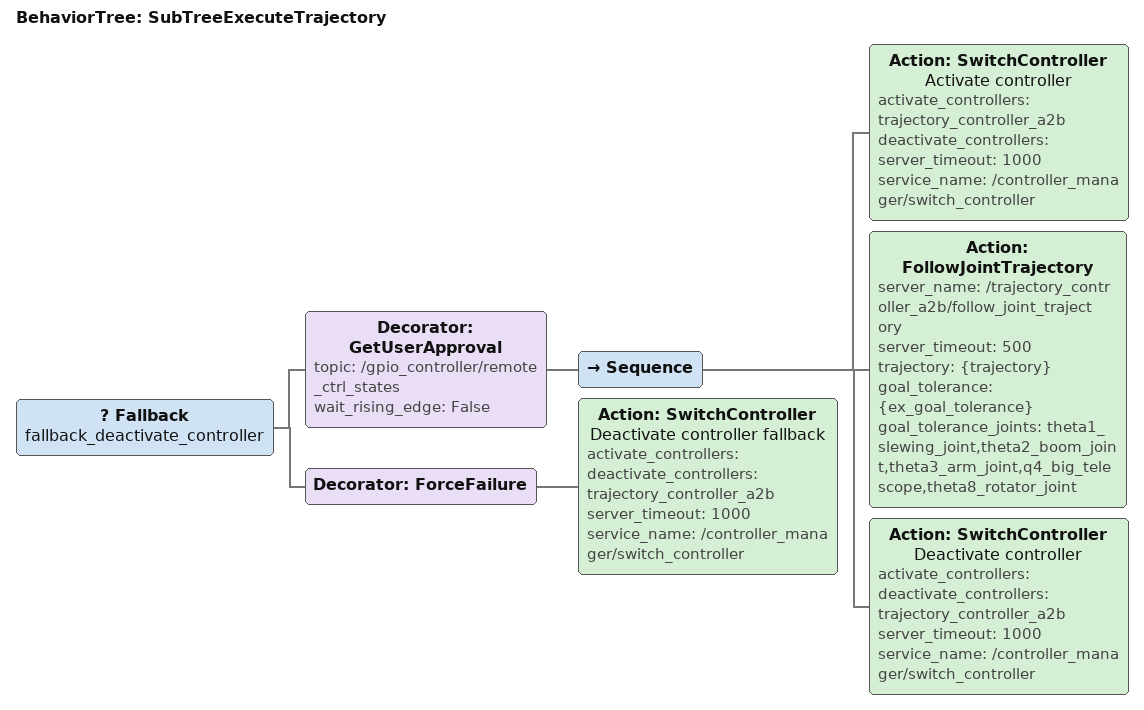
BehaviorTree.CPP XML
<root BTCPP_format="4">
  <BehaviorTree ID="SubTreeExecuteTrajectory">
    <Fallback name="fallback_deactivate_controller">
      <Decorator ID="GetUserApproval" topic="/gpio_controller/remote_ctrl_states"
        wait_rising_edge="False">
        <Sequence>
          <Action name="Activate controller" ID="SwitchController"
            activate_controllers="trajectory_controller_a2b"
            deactivate_controllers=""
            server_timeout="1000"
            service_name="/controller_manager/switch_controller"/>
          <Action ID="FollowJointTrajectory"
            server_name="/trajectory_controller_a2b/follow_joint_trajectory"
            server_timeout="500"
            trajectory="{trajectory}"
            goal_tolerance="{ex_goal_tolerance}"
            goal_tolerance_joints="theta1_slewing_joint,theta2_boom_joint,theta3_arm_joint,q4_big_telescope,theta8_rotator_joint"/>
          <Action name="Deactivate controller" ID="SwitchController"
            activate_controllers=""
            deactivate_controllers="trajectory_controller_a2b"
            server_timeout="1000"
            service_name="/controller_manager/switch_controller"/>
        </Sequence>
      </Decorator>
      <Decorator ID="ForceFailure">
        <Action name="Deactivate controller fallback" ID="SwitchController"
          activate_controllers=""
          deactivate_controllers="trajectory_controller_a2b"
          server_timeout="1000"
          service_name="/controller_manager/switch_controller"/>
      </Decorator>
    </Fallback>
  </BehaviorTree>
</root>
